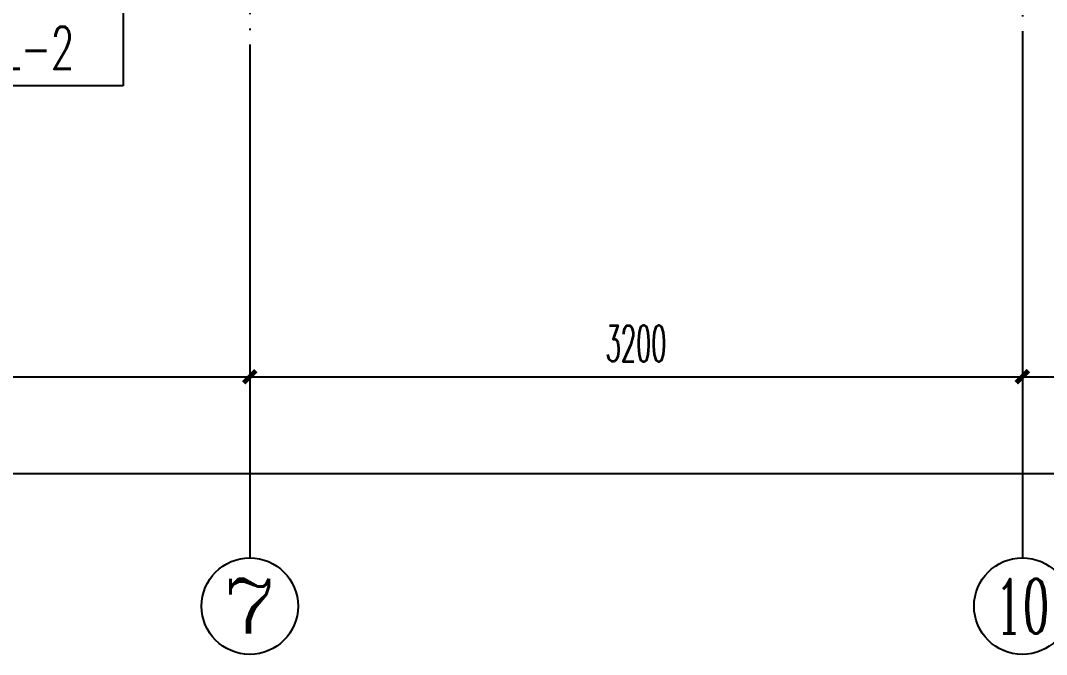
# Model space of a CAD drawing. Extents: x 27938 to 1507990, y 110129 to 923079.
# Drawn here: x 1209614 to 1213864, y 577235 to 579860 of the extents above; entities that cross this region are included whole.
import ezdxf
from ezdxf.enums import TextEntityAlignment as Align

# ---------------------------------------------------------------- set-up
doc = ezdxf.new("R2010")
doc.units = 0
doc.header["$LTSCALE"] = 1000
doc.header["$MEASUREMENT"] = 0
doc.linetypes.add('DOTE', pattern=[2.42, 2, -0.2, 0.02, -0.2])
for name, color, linetype in [('----建筑底图', 8, 'Continuous'), ('AXIS', 3, 'Continuous'), ('AXIS_TEXT', 7, 'Continuous'), ('DIM_废水', 31, 'Continuous'), ('DOTE', 1, 'Continuous')]:
    doc.layers.add(name, color=color, linetype=linetype)
doc.styles.add('_TCH_AXIS', font='COMPLEX', dxfattribs={"bigfont": 'GBCBIG'})
doc.styles.add('_TCH_DIM_T3', font='SIMPLEX.shx', dxfattribs={"width": 0.494118, "bigfont": 'GBCBIG.shx'})
doc.styles.add('_TWT_SERIAL', font='SIMPLEX', dxfattribs={"width": 0.8, "height": 3.5, "bigfont": 'HZTXT'})
doc.styles.add('COMPLEX', font='COMPLEX')
doc.dimstyles.new('_TCH_ARCH&&50', dxfattribs={"dimtxt": 148.75, "dimasz": 50, "dimexe": 125, "dimexo": 150, "dimgap": 63.125, "dimtad": 1, "dimdec": 0, "dimzin": 0, "dimdsep": 46, "dimtxsty": '_TCH_DIM_T3', "dimblk": 'ARCHTICK', "dimcen": 0.09, "dimclrt": 4, "dimazin": 2, "dimtfac": 1, "dimtdec": 0, "dimtix": 1, "dimtmove": 2, "dimatfit": 3, "dimfxl": 100, "dimtolj": 1, "dimtzin": 0, "dimarcsym": 0})

# ---------------------------------------------------------------- blocks, each defined once
blk = doc.blocks.new('_ArchTick')
at = {"color": 0, "linetype": 'ByBlock', "const_width": 0.4}
blk.add_lwpolyline([(-0.5, -0.5), (0.5, 0.5)], dxfattribs=at)
blk = doc.blocks.new('*D1112')
at = {"layer": 'AXIS', "color": 0, "lineweight": -2}
for p, q in [((-25100, -27049.5), (-25100, -28674.5)), ((25100, -27049.5), (25100, -28674.5)), ((-25100, -28549.5), (25100, -28549.5))]:
    blk.add_line(p, q, dxfattribs=at)
at = {"layer": 'Defpoints', "color": 0}
for p in [(-25100, -26899.5), (25100, -26899.5), (25100, -28549.5)]:
    blk.add_point(p, dxfattribs=at)
at = {"layer": 'AXIS', "color": 0, "lineweight": -2, "xscale": 50, "yscale": 50, "zscale": 50, "rotation": 180}
blk.add_blockref('_ArchTick', (-25100, -28549.5), dxfattribs=at)
at = {"layer": 'AXIS', "color": 0, "lineweight": -2, "xscale": 50, "yscale": 50, "zscale": 50}
blk.add_blockref('_ArchTick', (25100, -28549.5), dxfattribs=at)
at = {"layer": 'AXIS', "color": 4, "insert": (0, -28412), "char_height": 148.75, "attachment_point": 5, "style": '_TCH_DIM_T3'}
blk.add_mtext('\\A1;50200', dxfattribs=at)
blk = doc.blocks.new('*D1115')
at = {"layer": 'AXIS', "color": 0, "lineweight": -2}
for p, q in [((-21500, -27049.5), (-21500, -28274.5)), ((-15700, -27049.5), (-15700, -28274.5)), ((-21500, -28149.5), (-15700, -28149.5))]:
    blk.add_line(p, q, dxfattribs=at)
at = {"layer": 'Defpoints', "color": 0}
for p in [(-21500, -26899.5), (-15700, -26899.5), (-15700, -28149.5)]:
    blk.add_point(p, dxfattribs=at)
at = {"layer": 'AXIS', "color": 0, "lineweight": -2, "xscale": 50, "yscale": 50, "zscale": 50, "rotation": 180}
blk.add_blockref('_ArchTick', (-21500, -28149.5), dxfattribs=at)
at = {"layer": 'AXIS', "color": 0, "lineweight": -2, "xscale": 50, "yscale": 50, "zscale": 50}
blk.add_blockref('_ArchTick', (-15700, -28149.5), dxfattribs=at)
at = {"layer": 'AXIS', "color": 4, "insert": (-18600, -28012), "char_height": 148.75, "attachment_point": 5, "style": '_TCH_DIM_T3'}
blk.add_mtext('\\A1;5800', dxfattribs=at)
blk = doc.blocks.new('*D1116')
at = {"layer": 'AXIS', "color": 0, "lineweight": -2}
for p, q in [((-15700, -27049.5), (-15700, -28274.5)), ((-12500, -27049.5), (-12500, -28274.5)), ((-15700, -28149.5), (-12500, -28149.5))]:
    blk.add_line(p, q, dxfattribs=at)
at = {"layer": 'Defpoints', "color": 0}
for p in [(-15700, -26899.5), (-12500, -26899.5), (-12500, -28149.5)]:
    blk.add_point(p, dxfattribs=at)
at = {"layer": 'AXIS', "color": 0, "lineweight": -2, "xscale": 50, "yscale": 50, "zscale": 50, "rotation": 180}
blk.add_blockref('_ArchTick', (-15700, -28149.5), dxfattribs=at)
at = {"layer": 'AXIS', "color": 0, "lineweight": -2, "xscale": 50, "yscale": 50, "zscale": 50}
blk.add_blockref('_ArchTick', (-12500, -28149.5), dxfattribs=at)
at = {"layer": 'AXIS', "color": 4, "insert": (-14100, -28012), "char_height": 148.75, "attachment_point": 5, "style": '_TCH_DIM_T3'}
blk.add_mtext('\\A1;3200', dxfattribs=at)
blk = doc.blocks.new('*D1117')
at = {"layer": 'AXIS', "color": 0, "lineweight": -2}
for p, q in [((-12500, -27049.5), (-12500, -28274.5)), ((-9300, -27049.5), (-9300, -28274.5)), ((-12500, -28149.5), (-9300, -28149.5))]:
    blk.add_line(p, q, dxfattribs=at)
at = {"layer": 'Defpoints', "color": 0}
for p in [(-12500, -26899.5), (-9300, -26899.5), (-9300, -28149.5)]:
    blk.add_point(p, dxfattribs=at)
at = {"layer": 'AXIS', "color": 0, "lineweight": -2, "xscale": 50, "yscale": 50, "zscale": 50, "rotation": 180}
blk.add_blockref('_ArchTick', (-12500, -28149.5), dxfattribs=at)
at = {"layer": 'AXIS', "color": 0, "lineweight": -2, "xscale": 50, "yscale": 50, "zscale": 50}
blk.add_blockref('_ArchTick', (-9300, -28149.5), dxfattribs=at)
at = {"layer": 'AXIS', "color": 4, "insert": (-10900, -28012), "char_height": 148.75, "attachment_point": 5, "style": '_TCH_DIM_T3'}
blk.add_mtext('\\A1;3200', dxfattribs=at)
blk = doc.blocks.new('_AXISO')
at = {"color": 0}
blk.add_circle((0, 0), 0.5, dxfattribs=at)
at = {"layer": 'AXIS_TEXT', "color": 0, "style": 'COMPLEX', "width": 1.041667}
blk.add_attdef('A', text='', height=0.56, dxfattribs=at).set_placement((-0.25, -0.28), (0.25, -0.28), align=Align.FIT)
blk = doc.blocks.new('A$C149A4CC3')
at = {"layer": 'AXIS', "color": 8}
for p, q in [((-15700, -26899.5), (-15700, -28899.5)), ((-12500, -26899.5), (-12500, -28899.5))]:
    blk.add_line(p, q, dxfattribs=at)
at = {"layer": 'DOTE', "color": 169, "linetype": 'DOTE', "ltscale": 0.3}
for p, q in [((-15699.8, -16610.1), (-15700, -26899.5)), ((-12500, -20910.1), (-12500, -26899.5))]:
    blk.add_line(p, q, dxfattribs=at)
at = {"layer": 'AXIS', "color": 8}
ref = blk.add_blockref('_AXISO', (-15700, -29099.5), dxfattribs=dict(at, xscale=400, yscale=400, zscale=400))
ref.add_attrib('A', '7', dxfattribs={"layer": 'AXIS_TEXT', "color": 8, "ltscale": 0.5, "height": 226.3, "style": '_TCH_AXIS', "width": 1.5}).set_placement((-15813.2, -29212.7), (-15586.9, -29212.7), align=Align.FIT)
ref = blk.add_blockref('_AXISO', (-12500, -29099.5), dxfattribs=dict(at, xscale=400, yscale=400, zscale=400))
ref.add_attrib('A', '10', dxfattribs={"layer": 'AXIS_TEXT', "color": 8, "ltscale": 0.5, "height": 226.27, "style": '_TCH_AXIS', "width": 0.724138}).set_placement((-12613.1, -29212.7), (-12386.9, -29212.7), align=Align.FIT)
for p1, p2, distance, picture, middle in [((-25100, -26899.5), (25100, -26899.5), -1650, '*D1112', (0, -28412)), ((-21500, -26899.5), (-15700, -26899.5), -1250, '*D1115', (-18600, -28012)), ((-15700, -26899.5), (-12500, -26899.5), -1250, '*D1116', (-14100, -28012)), ((-12500, -26899.5), (-9300, -26899.5), -1250, '*D1117', (-10900, -28012))]:
    dim = blk.add_aligned_dim(p1=p1, p2=p2, distance=distance, dimstyle='_TCH_ARCH&&50', dxfattribs=at)
    dim.commit()
    dim.dimension.update_dxf_attribs({"geometry": picture, "text_midpoint": middle})

msp = doc.modelspace()

# ---------------------------------------------------------------- block references
at = {"layer": '----建筑底图'}
msp.add_blockref('A$C149A4CC3', (1226263.6, 606534.1), dxfattribs=at)

# ---------------------------------------------------------------- next in the draw order: linework, layer by layer
at = {"layer": 'DIM_废水'}
for p, q in [((1210038.6, 581199), (1210038.6, 579589.2)), ((1210038.6, 579589.2), (1209412.3, 579589.2))]:
    msp.add_line(p, q, dxfattribs=at)

# ---------------------------------------------------------------- next in the draw order: texts
at = {"layer": 'DIM_废水', "color": 7, "style": '_TWT_SERIAL', "width": 0.64}
msp.add_text('FL-2', height=175, dxfattribs=at).set_placement((1209447.3, 579659.2))

doc.saveas('drawing.dxf')
